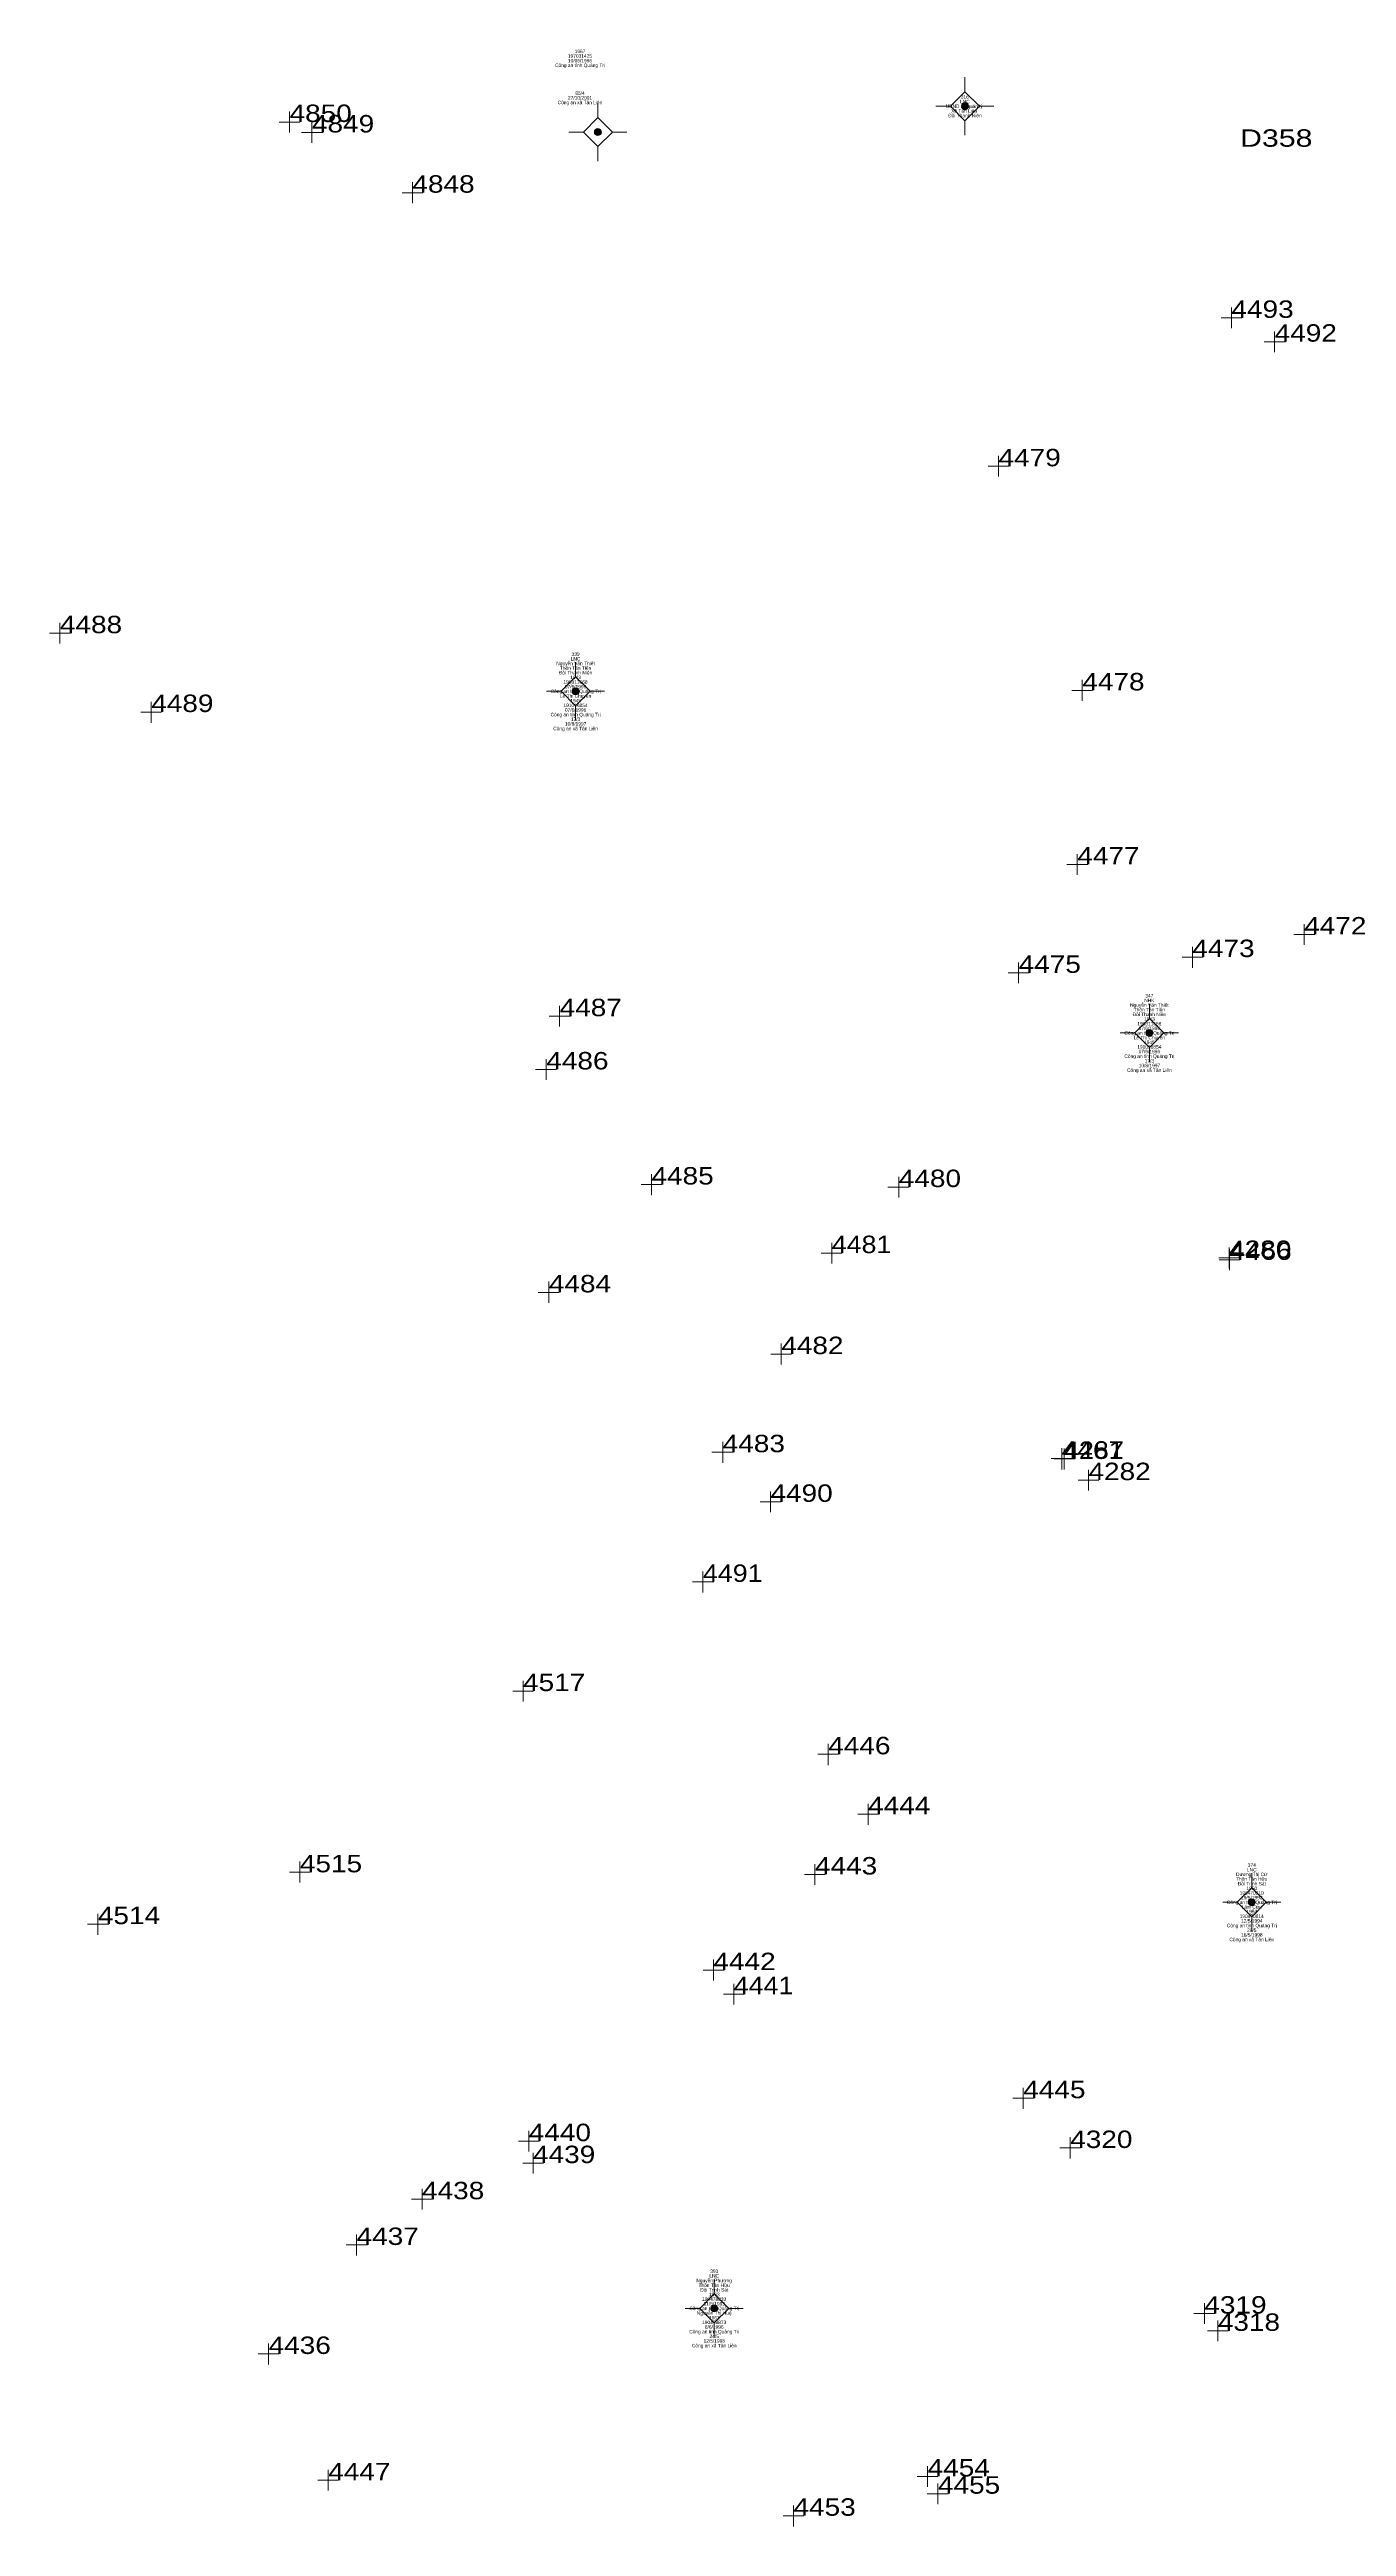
# Model space of a CAD drawing. Header units: metres. Extents: x 548949 to 550221, y 1836732 to 1838051.
# Drawn here: x 549299.2 to 549410.8, y 1837181.1 to 1837394.2 of the extents above; entities that cross this region are included whole.
import ezdxf
from ezdxf.enums import TextEntityAlignment as Align

# ---------------------------------------------------------------- set-up
doc = ezdxf.new("R2010")
doc.units = ezdxf.units.M
doc.header["$LTSCALE"] = 0.12
doc.layers.add('11', color=7, linetype='Continuous', lineweight=13)
doc.layers.add('4', color=7, linetype='Continuous', lineweight=13)
doc.layers.add('15', color=7, linetype='Continuous')
doc.layers.add('5', color=7, linetype='Continuous')

msp = doc.modelspace()

# ---------------------------------------------------------------- hatches: boundary and pattern name
at = {"layer": '11'}
for points in [[(549378.2695, 1837389.36, 1), (549377.6695, 1837389.36, 1)], [(549346.6895, 1837387.13, 1), (549346.0895, 1837387.13, 1)], [(549344.7695, 1837339.02, 1), (549344.1695, 1837339.02, 1)], [(549394.1395, 1837309.63, 1), (549393.5395, 1837309.63, 1)], [(549402.9495, 1837234.84, 1), (549402.3495, 1837234.84, 1)], [(549356.6995, 1837199.9, 1), (549356.0995, 1837199.9, 1)]]:
    msp.add_hatch(color=256, dxfattribs=at).paths.add_polyline_path(points)

# ---------------------------------------------------------------- linework, layer by layer
for p, q in [((549377.97, 1837391.86), (549377.97, 1837390.61)), ((549346.39, 1837389.63), (549346.39, 1837388.38)), ((549376.72, 1837389.36), (549375.47, 1837389.36)), ((549377.97, 1837388.11), (549377.97, 1837386.86)), ((549380.47, 1837389.36), (549379.22, 1837389.36)), ((549345.14, 1837387.13), (549343.89, 1837387.13)), ((549346.39, 1837385.88), (549346.39, 1837384.63)), ((549348.89, 1837387.13), (549347.64, 1837387.13)), ((549344.47, 1837341.52), (549344.47, 1837340.27)), ((549343.22, 1837339.02), (549341.97, 1837339.02)), ((549346.97, 1837339.02), (549345.72, 1837339.02)), ((549344.47, 1837337.77), (549344.47, 1837336.52)), ((549393.84, 1837312.13), (549393.84, 1837310.88)), ((549392.59, 1837309.63), (549391.34, 1837309.63)), ((549396.34, 1837309.63), (549395.09, 1837309.63)), ((549393.84, 1837308.38), (549393.84, 1837307.13)), ((549402.65, 1837237.34), (549402.65, 1837236.09)), ((549401.4, 1837234.84), (549400.15, 1837234.84)), ((549405.15, 1837234.84), (549403.9, 1837234.84)), ((549402.65, 1837233.59), (549402.65, 1837232.34)), ((549356.4, 1837202.4), (549356.4, 1837201.15)), ((549355.15, 1837199.9), (549353.9, 1837199.9)), ((549356.4, 1837198.65), (549356.4, 1837197.4)), ((549358.9, 1837199.9), (549357.65, 1837199.9))]:
    msp.add_line(p, q, dxfattribs=at)
for points in [[(549377.97, 1837390.61), (549376.72, 1837389.36), (549377.97, 1837388.11), (549379.22, 1837389.36)], [(549346.39, 1837388.38), (549345.14, 1837387.13), (549346.39, 1837385.88), (549347.64, 1837387.13)], [(549344.47, 1837340.27), (549343.22, 1837339.02), (549344.47, 1837337.77), (549345.72, 1837339.02)], [(549393.84, 1837310.88), (549392.59, 1837309.63), (549393.84, 1837308.38), (549395.09, 1837309.63)], [(549402.65, 1837236.09), (549401.4, 1837234.84), (549402.65, 1837233.59), (549403.9, 1837234.84)], [(549356.4, 1837201.15), (549355.15, 1837199.9), (549356.4, 1837198.65), (549357.65, 1837199.9)]]:
    msp.add_lwpolyline(points, close=True, dxfattribs=at)
for centre in [(549377.9695, 1837389.36), (549346.3895, 1837387.13), (549344.4695, 1837339.02), (549393.8395, 1837309.63), (549402.6495, 1837234.84), (549356.3995, 1837199.9)]:
    msp.add_circle(centre, 0.3, dxfattribs=at)
at = {"layer": '4'}
for p, q in [((549320.75, 1837388), (549318.97, 1837388)), ((549319.86, 1837387.11), (549319.86, 1837388.89)), ((549321.79, 1837386.21), (549321.79, 1837387.99)), ((549322.72, 1837387.1), (549320.9, 1837387.1)), ((549331.32, 1837381.92), (549329.54, 1837381.92)), ((549330.43, 1837381.03), (549330.43, 1837382.81)), ((549401.79, 1837371.15), (549400.01, 1837371.15)), ((549400.9, 1837370.26), (549400.9, 1837372.04)), ((549405.54, 1837369.1), (549403.73, 1837369.1)), ((549404.62, 1837368.21), (549404.62, 1837369.99)), ((549381.78, 1837358.38), (549379.97, 1837358.38)), ((549380.86, 1837357.49), (549380.86, 1837359.27)), ((549300.99, 1837344.02), (549299.21, 1837344.02)), ((549300.1, 1837343.13), (549300.1, 1837344.91)), ((549388.96, 1837339.1), (549387.18, 1837339.1)), ((549388.07, 1837338.21), (549388.07, 1837340.02)), ((549308.85, 1837337.24), (549307.07, 1837337.24)), ((549307.96, 1837336.32), (549307.96, 1837338.13)), ((549388.56, 1837324.13), (549386.75, 1837324.13)), ((549387.64, 1837323.24), (549387.64, 1837325.02)), ((549408.08, 1837318.1), (549406.27, 1837318.1)), ((549407.16, 1837317.21), (549407.16, 1837318.99)), ((549382.59, 1837313.91), (549382.59, 1837315.69)), ((549398.46, 1837316.16), (549396.65, 1837316.16)), ((549397.54, 1837315.24), (549397.54, 1837317.05)), ((549383.48, 1837314.8), (549381.7, 1837314.8)), ((549343.1, 1837310.18), (549343.1, 1837311.96)), ((549344.02, 1837311.07), (549342.21, 1837311.07)), ((549341.95, 1837305.6), (549341.95, 1837307.38)), ((549342.84, 1837306.49), (549341.02, 1837306.49)), ((549351.89, 1837296.59), (549350.11, 1837296.59)), ((549351, 1837295.66), (549351, 1837297.48)), ((549373.17, 1837296.37), (549371.35, 1837296.37)), ((549372.28, 1837295.48), (549372.28, 1837297.26)), ((549367.4, 1837290.69), (549365.61, 1837290.69)), ((549366.51, 1837289.8), (549366.51, 1837291.58)), ((549401.59, 1837290.27), (549399.81, 1837290.27)), ((549401.62, 1837290.11), (549399.84, 1837290.11)), ((549400.7, 1837289.38), (549400.7, 1837291.16)), ((549400.73, 1837289.22), (549400.73, 1837291)), ((549342.17, 1837286.42), (549342.17, 1837288.24)), ((549343.06, 1837287.31), (549341.24, 1837287.31)), ((549363.06, 1837282), (549361.28, 1837282)), ((549362.17, 1837281.11), (549362.17, 1837282.92)), ((549358.02, 1837273.56), (549356.2, 1837273.56)), ((549357.13, 1837272.64), (549357.13, 1837274.45)), ((549387.2, 1837273.01), (549385.38, 1837273.01)), ((549387.39, 1837272.98), (549385.61, 1837272.98)), ((549386.31, 1837272.08), (549386.31, 1837273.9)), ((549386.5, 1837272.06), (549386.5, 1837273.87)), ((549389.49, 1837271.16), (549387.71, 1837271.16)), ((549388.6, 1837270.27), (549388.6, 1837272.05)), ((549362.13, 1837269.29), (549360.35, 1837269.29)), ((549361.24, 1837268.4), (549361.24, 1837270.18)), ((549356.36, 1837262.4), (549354.54, 1837262.4)), ((549355.43, 1837261.48), (549355.43, 1837263.29)), ((549339.95, 1837252.12), (549339.95, 1837253.9)), ((549340.84, 1837253.01), (549339.06, 1837253.01)), ((549367.1, 1837247.57), (549365.32, 1837247.57)), ((549366.21, 1837246.64), (549366.21, 1837248.46)), ((549369.64, 1837241.5), (549369.64, 1837243.31)), ((549370.53, 1837242.42), (549368.75, 1837242.42)), ((549321.64, 1837237.42), (549319.86, 1837237.42)), ((549320.75, 1837236.53), (549320.75, 1837238.34)), ((549365.96, 1837237.23), (549364.18, 1837237.23)), ((549365.07, 1837236.34), (549365.07, 1837238.12)), ((549304.3, 1837232.96), (549302.48, 1837232.96)), ((549303.37, 1837232.03), (549303.37, 1837233.85)), ((549357.26, 1837229), (549355.44, 1837229)), ((549356.33, 1837228.11), (549356.33, 1837229.92)), ((549358.97, 1837226.93), (549357.19, 1837226.93)), ((549358.08, 1837226.04), (549358.08, 1837227.82)), ((549383.88, 1837217.98), (549382.1, 1837217.98)), ((549382.99, 1837217.06), (549382.99, 1837218.87)), ((549341.36, 1837214.29), (549339.55, 1837214.29)), ((549340.44, 1837213.39), (549340.44, 1837215.18)), ((549340.81, 1837211.51), (549340.81, 1837213.29)), ((549387.92, 1837213.7), (549386.14, 1837213.7)), ((549387.03, 1837212.81), (549387.03, 1837214.62)), ((549341.7, 1837212.4), (549339.92, 1837212.4)), ((549332.15, 1837209.29), (549330.36, 1837209.29)), ((549331.26, 1837208.4), (549331.26, 1837210.18)), ((549326.56, 1837205.36), (549324.74, 1837205.36)), ((549325.63, 1837204.44), (549325.63, 1837206.25)), ((549399.47, 1837199.45), (549397.68, 1837199.45)), ((549398.57, 1837198.56), (549398.57, 1837200.34)), ((549399.73, 1837197.08), (549399.73, 1837198.86)), ((549318.06, 1837195.06), (549318.06, 1837196.87)), ((549400.66, 1837197.97), (549398.84, 1837197.97)), ((549318.95, 1837195.98), (549317.17, 1837195.98)), ((549323.19, 1837184.22), (549323.19, 1837186)), ((549374.76, 1837184.55), (549374.76, 1837186.33)), ((549324.08, 1837185.11), (549322.3, 1837185.11)), ((549375.65, 1837185.44), (549373.87, 1837185.44)), ((549376.54, 1837183.96), (549374.72, 1837183.96)), ((549375.65, 1837183.07), (549375.65, 1837184.85)), ((549364.11, 1837182.06), (549362.33, 1837182.06)), ((549363.22, 1837181.14), (549363.22, 1837182.95))]:
    msp.add_line(p, q, dxfattribs=at)

# ---------------------------------------------------------------- texts
at = {"layer": '15'}
for s, p in [('Công an tỉnh Quảng Trị', (549344.855, 1837392.73)), ('197031425', (549344.845, 1837393.53)), ('Công an xã Tân Liên', (549344.85, 1837389.53)), ('UBND xã quản lý ', (549377.97, 1837389.21)), ('Đồi Thanh Niên', (549377.97, 1837388.41)), ('Xã Tân Liên ', (549377.965, 1837388.81)), ('Nguyễn Văn Thiết', (549344.47, 1837341.27)), ('Thôn Tân Tiến', (549344.47, 1837340.87)), ('Công an tỉnh Quảng Trị', (549344.475, 1837338.87)), ('Đồi Thanh Niên', (549344.47, 1837340.47)), ('190311668', (549344.465, 1837339.67)), ('Công an tỉnh Quảng Trị', (549344.475, 1837336.87)), ('Lê Thị Chuyên', (549344.47, 1837338.47)), ('191016854', (549344.465, 1837337.67)), ('Công an xã Tân Liên', (549344.47, 1837335.67)), ('10/8/1997', (549344.475, 1837336.07)), ('Nguyễn Văn Thiết', (549393.84, 1837311.88)), ('Đồi Thanh Niên', (549393.84, 1837311.08)), ('Thôn Tân Tiến', (549393.84, 1837311.48)), ('NHK', (549393.84, 1837312.28)), ('Công an tỉnh Quảng Trị', (549393.845, 1837309.48)), ('Lê Thị Chuyên', (549393.84, 1837309.08)), ('190311668', (549393.835, 1837310.28)), ('Công an tỉnh Quảng Trị', (549393.845, 1837307.48)), ('191016854', (549393.835, 1837308.28)), ('10/8/1997', (549393.845, 1837306.68)), ('Công an xã Tân Liên', (549393.84, 1837306.28)), ('Thôn Tân Hữu', (549402.645, 1837236.69)), ('Dương Thị Cứ', (549402.645, 1837237.09)), ('Đồi Trinh Sát', (549402.655, 1837236.29)), ('Công an tỉnh Quảng Trị', (549402.655, 1837234.69)), ('190470210', (549402.645, 1837235.49)), ('19/5/1993', (549402.655, 1837235.09)), ('Công an tỉnh Quảng Trị', (549402.655, 1837232.69)), ('190470814', (549402.645, 1837233.49)), ('12/5/1994', (549402.655, 1837233.09)), ('Công an xã Tân Liên', (549402.65, 1837231.49)), ('16/5/1998', (549402.655, 1837231.89)), ('Nguyễn Phương', (549356.395, 1837202.15)), ('Thôn Tân Hữu', (549356.395, 1837201.75)), ('Đồi Trinh Sát', (549356.405, 1837201.35)), ('190478833', (549356.395, 1837200.55)), ('11/5/1993', (549356.405, 1837200.15)), ('Công an tỉnh Quảng Trị', (549356.405, 1837199.75)), ('Nguyễn Thị Huệ', (549356.4, 1837199.35)), ('190478873', (549356.395, 1837198.55)), ('Công an tỉnh Quảng Trị', (549356.405, 1837197.75)), ('Công an xã Tân Liên', (549356.4, 1837196.55)), ('12/5/1998', (549356.405, 1837196.95))]:
    msp.add_text(s, height=0.3, dxfattribs=at).set_placement(p, align=Align.CENTER)
at = {"layer": '15', "width": 0.95}
for s, p in [('10/06/1996', (549344.85, 1837393.13)), ('1967', (549344.855, 1837393.93)), ('27/10/2001', (549344.855, 1837389.93)), ('85/4', (549344.85, 1837390.33)), ('316', (549377.965, 1837390.01)), ('LNC', (549377.97, 1837389.61)), ('LNC', (549344.47, 1837341.67)), ('339', (549344.47, 1837342.07)), ('07/6/1996', (549344.47, 1837339.27)), ('1943', (549344.475, 1837340.07)), ('07/6/1996', (549344.47, 1837337.27)), ('1945', (549344.475, 1837338.07)), ('17/3', (549344.47, 1837336.47)), ('347', (549393.84, 1837312.68)), ('07/6/1996', (549393.84, 1837309.88)), ('1943', (549393.845, 1837310.68)), ('07/6/1996', (549393.84, 1837307.88)), ('1945', (549393.845, 1837308.68)), ('17/3', (549393.84, 1837307.08)), ('LNC', (549402.65, 1837237.49)), ('374', (549402.65, 1837237.89)), ('Lâm Cừu', (549402.645, 1837234.29)), ('1950', (549402.655, 1837235.89)), ('1954', (549402.655, 1837233.89)), ('29/5', (549402.65, 1837232.29)), ('LNC', (549356.4, 1837202.55)), ('393', (549356.4, 1837202.95)), ('1963', (549356.405, 1837200.95)), ('8/6/1996', (549356.4, 1837198.15)), ('1963', (549356.405, 1837198.95)), ('24/5', (549356.4, 1837197.35))]:
    msp.add_text(s, height=0.3, dxfattribs=at).set_placement(p, align=Align.CENTER)
at = {"layer": '5'}
for s, width, p in [('4850', 1.2, (549319.86, 1837388)), ('4849', 1.2, (549321.79, 1837387.1)), ('D358 ', 1.3, (549401.64, 1837385.87)), ('4848', 1.2, (549330.43, 1837381.92)), ('4493', 1.2, (549400.9, 1837371.15)), ('4492', 1.2, (549404.62, 1837369.1)), ('4479', 1.2, (549380.86, 1837358.38)), ('4488', 1.2, (549300.1, 1837344.02)), ('4478', 1.2, (549388.07, 1837339.1)), ('4489', 1.2, (549307.96, 1837337.24)), ('4477', 1.2, (549387.64, 1837324.13)), ('4473', 1.2, (549397.54, 1837316.16)), ('4472', 1.2, (549407.16, 1837318.1)), ('4475', 1.2, (549382.59, 1837314.8)), ('4487', 1.2, (549343.1, 1837311.07)), ('4486', 1.2, (549341.95, 1837306.49)), ('4485', 1.2, (549351, 1837296.59)), ('4480', 1.2, (549372.28, 1837296.37)), ('4481', 1.15, (549366.51, 1837290.69)), ('4280', 1.2, (549400.7, 1837290.27)), ('4466', 1.2, (549400.73, 1837290.11)), ('4484', 1.2, (549342.17, 1837287.31)), ('4482', 1.2, (549362.17, 1837282)), ('4483', 1.2, (549357.13, 1837273.56)), ('4467', 1.2, (549386.31, 1837273.01)), ('4281', 1.15, (549386.5, 1837272.98)), ('4490', 1.2, (549361.24, 1837269.29)), ('4282', 1.2, (549388.6, 1837271.16)), ('4491', 1.15, (549355.43, 1837262.4)), ('4517', 1.2, (549339.95, 1837253.01)), ('4446', 1.2, (549366.21, 1837247.57)), ('4444', 1.2, (549369.64, 1837242.42)), ('4515', 1.2, (549320.75, 1837237.42)), ('4443', 1.2, (549365.07, 1837237.23)), ('4514', 1.2, (549303.37, 1837232.96)), ('4442', 1.2, (549356.33, 1837229)), ('4441', 1.15, (549358.08, 1837226.93)), ('4445', 1.2, (549382.99, 1837217.98)), ('4440', 1.2, (549340.44, 1837214.29)), ('4439', 1.2, (549340.81, 1837212.4)), ('4320', 1.2, (549387.03, 1837213.7)), ('4438', 1.2, (549331.26, 1837209.29)), ('4437', 1.2, (549325.63, 1837205.36)), ('4319', 1.2, (549398.57, 1837199.45)), ('4318', 1.2, (549399.73, 1837197.97)), ('4436', 1.2, (549318.06, 1837195.98)), ('4447', 1.2, (549323.19, 1837185.11)), ('4454', 1.2, (549374.76, 1837185.44)), ('4453', 1.2, (549363.22, 1837182.06)), ('4455', 1.2, (549375.65, 1837183.96))]:
    msp.add_text(s, height=1.5, dxfattribs=dict(at, width=width)).set_placement(p)

doc.saveas('drawing.dxf')
